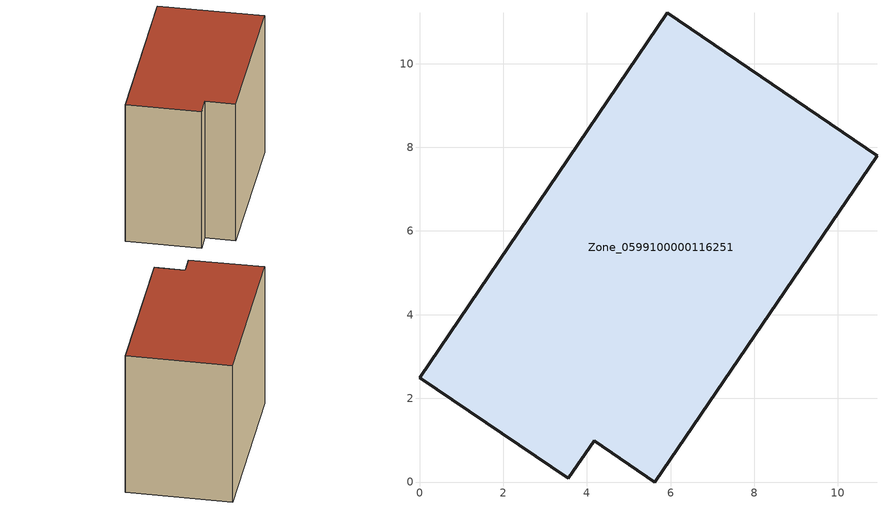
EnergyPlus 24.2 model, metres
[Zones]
Zone_0599100000116251
 floor ground (C_G): 4.18,0.99 3.56,0.09 0,2.49 5.92,11.21 10.94,7.8 5.62,0 z0
 wall outside (C_F): 5.92,11.21 0,2.49 3.56,0.09 4.18,0.99 5.62,0 10.94,7.8 5.92,11.21 z0:8.92
 roof outside (C_R): 5.62,0 10.94,7.8 5.92,11.21 0,2.49 3.56,0.09 4.18,0.99 z8.92
[BUILDING]
Pand.0599100000116251: North Axis=0; Terrain=City; Loads Convergence Tolerance Value=0.04; Temperature Convergence Tolerance Value=0.4; Solar Distribution=FullExterior; Maximum Number of Warmup Days=25; Minimum Number of Warmup Days=1
[Site:Location]
Rotterdam.The.Hague.AP_ZH_NLD Design_Conditions: Latitude=51.96; Longitude=4.45; Time Zone=1; Elevation=-4.5
[SITE:GROUNDTEMPERATURE:BUILDINGSURFACE]
18, 18, 18, 18, 18, 18, 18, 18, 18, 18, 18, 18
[MATERIAL] Thermal Absorptance=0.9; Solar Absorptance=0.7; Visible Absorptance=0.7
Name | Roughness | Thickness | Conductivity | Density | Specific Heat
G.TI.1946 | MediumSmooth | 0.15 | 1 | 540 | 1210
F.TI.1946 | Rough | 0.3 | 0.857143 | 1920 | 840
R.TI.1946 | MediumRough | 0.2 | 0.1 | 1500 | 1000
[CONSTRUCTION]
C_G: G.TI.1946
C_F: F.TI.1946
C_R: R.TI.1946
[ZONE]
Zone_0599100000116251: Type=1; Multiplier=1; Ceiling Height=Autocalculate; Volume=Autocalculate; Floor Area=autocalculate; Part of Total Floor Area=Yes
[ZONEINFILTRATION:DESIGNFLOWRATE]
Infil_Zone_0599100000116251: Zone or ZoneList or Space or SpaceList=Zone_0599100000116251; Schedule=AlwaysOn; Design Flow Rate Calculation Method=Flow/Area; Flow Rate per Floor Area=0.003; Constant Term Coefficient=1; Temperature Term Coefficient=0; Velocity Term Coefficient=0; Velocity Squared Term Coefficient=0
[HVACTEMPLATE:ZONE:IDEALLOADSAIRSYSTEM]
Zone_0599100000116251: Maximum Heating Supply Air Temperature=50; Minimum Cooling Supply Air Temperature=13; Maximum Heating Supply Air Humidity Ratio=0.0156; Minimum Cooling Supply Air Humidity Ratio=0.0077; Heating Limit=NoLimit; Cooling Limit=NoLimit; Dehumidification Control Type=ConstantSensibleHeatRatio; Cooling Sensible Heat Ratio=0.7; Dehumidification Setpoint=60; Humidification Control Type=None; Humidification Setpoint=30; Outdoor Air Method=None; Outdoor Air Flow Rate per Person=0.00944; Outdoor Air Flow Rate per Zone Floor Area=0; Outdoor Air Flow Rate per Zone=0; Demand Controlled Ventilation Type=None; Outdoor Air Economizer Type=NoEconomizer; Heat Recovery Type=None; Sensible Heat Recovery Effectiveness=0.7; Latent Heat Recovery Effectiveness=0.65
[ZONECONTROL:THERMOSTAT]
ThermostatControl_Zone_0599100000116251: Zone or ZoneList=Zone_0599100000116251; Control Type Schedule=DualSetpointControlType; Control 1=Thermostat_Zone_0599100000116251; Temperature Difference Between Cutout And Setpoint=0
[THERMOSTATSETPOINT:DUALSETPOINT]
Thermostat_Zone_0599100000116251: Heating Setpoint Temperature Schedule=HeatingSetpoint_Zone_0599100000116251; Cooling Setpoint Temperature Schedule=CoolingSetpoint_Zone_0599100000116251
[SCHEDULE:COMPACT]
HeatingSetpoint_Zone_0599100000116251: Through: 12/31, For: AllDays, Until: 24:00, 21
CoolingSetpoint_Zone_0599100000116251: Through: 12/31, For: AllDays, Until: 24:00, 24
DualSetpointControlType: Through: 12/31, For: AllDays, Until: 24:00, 4
AlwaysOn: Through: 12/31, For: AllDays, Until: 24:00, 1
